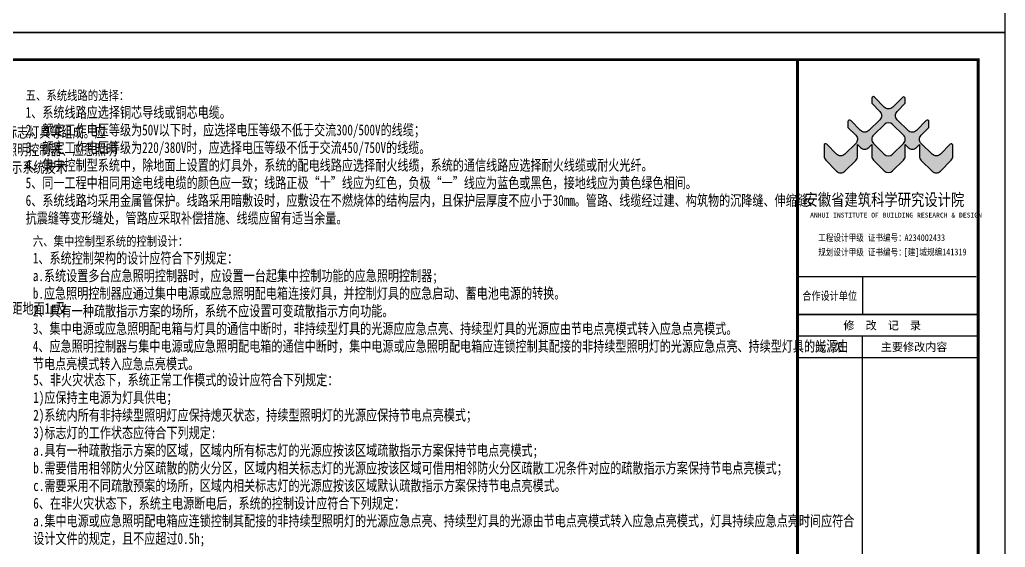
# Model space of a CAD drawing. Header units: millimetres. Extents: x -633009578 to 5705885, y -633235091 to 2571734.
# Drawn here: x 2508009 to 2544355, y 2051684 to 2071146 of the extents above; entities that cross this region are included whole.
import ezdxf
from ezdxf.enums import TextEntityAlignment as Align

# ---------------------------------------------------------------- set-up
doc = ezdxf.new("R2010")
doc.units = ezdxf.units.MM
doc.header["$LTSCALE"] = 1000
doc.header["$MEASUREMENT"] = 0
doc.linetypes.add('CONTINOUS', pattern=[0])
doc.layers.get('0').update_dxf_attribs({"color": 9})
for name, color, linetype in [('PUB_TEXT', 7, 'Continuous'), ('电-标注文字', 6, 'Continuous'), ('设备-箱柜', 3, 'Continuous'), ('院图签、封面151013$0$PUB_TITLE', 153, 'Continuous'), ('院图签、封面151013$0$图签文字', 4, 'Continuous')]:
    doc.layers.add(name, color=color, linetype=linetype)
doc.styles.add('-黑体', font='simhei.ttf', dxfattribs={"width": 0.8})
doc.styles.add('SIM-DX', font='simhei.ttf', dxfattribs={"width": 0.707, "bigfont": 'HZTXT'})
doc.styles.add('院图签、封面151013$0$-宋体', font='simhei.ttf', dxfattribs={"width": 0.8})

# ---------------------------------------------------------------- blocks, each defined once
blk = doc.blocks.new('建筑图框_A0')
at = {"layer": '院图签、封面151013$0$PUB_TITLE', "ltscale": 100}
h = blk.add_hatch(color=256, dxfattribs=at)
h.paths.add_polyline_path([(113562, 80488), (113198, 80857, 0.670794), (113099, 80817), (113099, 80604), (113385, 80314, -0.414214), (113383, 80006), (112984, 79613, -0.414214), (112676, 79615), (112315, 79981, 0.670794), (112216, 79940), (112216, 79546, 0.197036), (112278, 79394), (112676, 78990, 0.414214), (112983, 78988), (113388, 79387, 0.20079), (113453, 79542), (113453, 79968), (113559, 79861, 0.414214), (113866, 79859), (113978, 79968), (113978, 79550, 0.200112), (114042, 79396), (114439, 79003, 0.411512), (114746, 79003), (115143, 79396, 0.200112), (115207, 79550), (115207, 79968), (115319, 79859, 0.414214), (115626, 79861), (115733, 79968), (115733, 79542, 0.20079), (115797, 79387), (116202, 78988, 0.414214), (116509, 78990), (116907, 79394, 0.197036), (116969, 79546), (116969, 79940, 0.670794), (116870, 79981), (116509, 79615, -0.414214), (116201, 79613), (115802, 80006, -0.414214), (115800, 80314), (116086, 80604), (116086, 80817, 0.670794), (115987, 80857), (115623, 80488, -0.414214), (115315, 80486), (114913, 80882, -0.414214), (114911, 81190), (115209, 81493), (115209, 81667, 0.66557), (115110, 81708), (114747, 81350, -0.414214), (114439, 81352), (114075, 81721, 0.670794), (113976, 81681), (113976, 81493), (114275, 81190, -0.414214), (114272, 80882), (113870, 80486, -0.414214)])
h.paths.add_polyline_path([(114043, 80321), (114440, 80712, -0.409989), (114745, 80712), (115142, 80321, -0.417685), (115142, 80012), (114746, 79619, -0.411512), (114439, 79619), (114043, 80012, -0.417685)], flags=16)
for p, q in [((118900, 0), (118900, 84100)), ((117900, 1000), (117900, 83100))]:
    blk.add_line(p, q)
at = {"layer": '院图签、封面151013$0$PUB_TITLE'}
for p, q in [((111238, 73700), (117838, 73700)), ((117838, 73700), (111238, 73700)), ((111238, 73700), (117838, 73700)), ((117838, 72900), (111238, 72900)), ((113638, 37001), (113638, 72899)), ((117838, 72100), (111238, 72100))]:
    blk.add_line(p, q, dxfattribs=at)
blk.add_lwpolyline([(0, 0), (118900, 0), (118900, 84100), (0, 84100)], close=True, dxfattribs=at)
at = {"layer": '院图签、封面151013$0$PUB_TITLE', "const_width": 100}
blk.add_lwpolyline([(2500, 1000), (117900, 1000), (117900, 83100), (2500, 83100)], close=True, dxfattribs=at)
at = {"layer": '院图签、封面151013$0$PUB_TITLE'}
for points, const_width in [([(111238, 1000), (111238, 83100)], 100), ([(111238, 75100), (117838, 75100)], 48), ([(113638, 73700), (113638, 75100)], 48), ([(111238, 73700), (117838, 73700)], 48)]:
    blk.add_lwpolyline(points, dxfattribs=dict(at, const_width=const_width))
for points in [[(114911, 81190), (115209, 81493), (115209, 81667, 0.66557), (115110, 81708), (114747, 81350, -0.414214), (114439, 81352), (114075, 81721, 0.670794), (113976, 81681), (113976, 81493), (114275, 81190, -0.414214), (114272, 80882), (113870, 80486, -0.414214), (113562, 80488), (113198, 80857, 0.670794), (113099, 80817), (113099, 80604), (113385, 80314, -0.414214), (113383, 80006), (112984, 79613, -0.414214), (112676, 79615), (112315, 79981, 0.670794), (112216, 79940), (112216, 79546, 0.197036), (112278, 79394), (112676, 78990, 0.414214), (112983, 78988), (113388, 79387, 0.20079), (113453, 79542), (113453, 79968), (113559, 79861, 0.414214), (113866, 79859), (113978, 79968), (113978, 79550, 0.200112), (114042, 79396), (114439, 79003, 0.411512), (114746, 79003), (115143, 79396, 0.200112), (115207, 79550), (115207, 79968), (115319, 79859, 0.414214), (115626, 79861), (115733, 79968), (115733, 79542, 0.20079), (115797, 79387), (116202, 78988, 0.414214), (116509, 78990), (116907, 79394, 0.197036), (116969, 79546), (116969, 79940, 0.670794), (116870, 79981), (116509, 79615, -0.414214), (116201, 79613), (115802, 80006, -0.414214), (115800, 80314), (116086, 80604), (116086, 80817, 0.670794), (115987, 80857), (115623, 80488, -0.414214), (115315, 80486), (114913, 80882, -0.414214)], [(115142, 80321), (114745, 80712, 0.409989), (114440, 80712), (114043, 80321, 0.417685), (114043, 80012), (114439, 79619, 0.411512), (114746, 79619), (115142, 80012, 0.417685)]]:
    blk.add_lwpolyline(points, format="xyb", close=True, dxfattribs=at)
at = {"layer": '院图签、封面151013$0$PUB_TITLE', "style": '院图签、封面151013$0$-宋体', "width": 0.8}
for s, height, p in [('安徽省建筑科学研究设计院', 450, (111496, 77710)), ('工程设计甲级 证书编号：', 250, (112002, 76409)), ('A234002433', 250, (115183, 76409)), ('规划设计甲级 证书编号：', 250, (112002, 75874)), ('[建]城规编141319', 250, (115154, 75882)), ('合作设计单位', 300, (111416, 74236))]:
    blk.add_text(s, height=height, dxfattribs=at).set_placement(p)
at = {"layer": '院图签、封面151013$0$PUB_TITLE', "ltscale": 100, "style": '院图签、封面151013$0$-宋体'}
blk.add_text('ANHUI INSTITUTE OF BUILDING RESEARCH & DESIGN', height=180, dxfattribs=at).set_placement((111702, 77276))
at = {"layer": '院图签、封面151013$0$PUB_TITLE', "style": '院图签、封面151013$0$-宋体'}
for s, p in [('修  改  记  录', (112931, 73146)), ('版 次', (111890, 72353)), ('主要修改内容', (114310, 72353))]:
    blk.add_text(s, height=300, dxfattribs=at).set_placement(p)
at = {"layer": '院图签、封面151013$0$图签文字', "color": 6, "style": '院图签、封面151013$0$-宋体'}
for tag, height, width, p in [('工程主持人', 400, 0.8, (114688, 36700)), ('审定', 400, 0.8, (114688, 35900)), ('审核', 400, 0.8, (114688, 35100)), ('专业负责人', 400, 0.8, (114688, 34300)), ('校对', 400, 0.8, (114688, 33500)), ('设计', 400, 0.8, (114688, 32700)), ('方案设计人', 400, 0.8, (114688, 31900)), ('工程编号', 300, 0.7, (115738, 8700)), ('版次', 300, 0.7, (113538, 3006)), ('日期', 300, 0.7, (116838, 3000)), ('比例', 300, 0.7, (113538, 2200)), ('图号_X施', 300, 0.7, (116338, 2200)), ('图号', 200, 0.7, (117338, 2400)), ('图号_总数', 200, 0.7, (117338, 2000))]:
    blk.add_attdef(tag, text='', height=height, dxfattribs=dict(at, width=width)).set_placement(p, align=Align.MIDDLE_CENTER)
at = {"layer": '院图签、封面151013$0$图签文字', "color": 6, "style": '院图签、封面151013$0$-宋体', "width": 0.7}
for tag, p in [('建设单位_001', (115736, 7446)), ('工程名称_001', (115734, 6045)), ('图名_001', (114543, 4060))]:
    blk.add_attdef(tag, p, '', height=300, dxfattribs=at)

msp = doc.modelspace()

# ---------------------------------------------------------------- block references
at = {"layer": '设备-箱柜'}
for p in [(2425455.3, 2070671.4), (2425455.3, 1986571.4)]:
    msp.add_blockref('建筑图框_A0', p, dxfattribs=at)

# ---------------------------------------------------------------- texts
at = {"layer": 'PUB_TEXT', "linetype": 'CONTINOUS', "style": '-黑体', "width": 0.8}
for s, p in [('五、系统线路的选择：', (2508228.9, 2068180.2)), ('六、集中控制型系统的控制设计：', (2508494, 2062803.5))]:
    msp.add_text(s, height=350, dxfattribs=at).set_placement(p)
at = {"layer": '电-标注文字', "style": 'SIM-DX', "width": 0.75}
for s, p in [('1、系统线路应选择铜芯导线或铜芯电缆。', (2508228.9, 2067530.2)), ('本工程消防应急照明和疏散指示系统选用集中电源集中控制型，系统由应急照明控制器、A型应急照明集中电源、A型消防应急照明灯具、消防应急标志灯具等组成。应', (2481315.7, 2066799.1)), ('2、额定工作电压等级为50V以下时，应选择电压等级不低于交流300/500V的线缆；', (2508228.9, 2066880.2)), ('3、额定工作电压等级为220/380V时，应选择电压等级不低于交流450/750V的线缆。', (2508228.9, 2066230.2)), ('急照明控制器设置在消防控制室内，由应急照明控制器至集中电源的联网线与本工程火灾自动报警及消防联动控制系统同线槽敷设。系统中的应急照明控制器、应急照明', (2481315.7, 2066149.1)), ('集中电源、应急照明配电箱和灯具应符合《消防安全标志》GB13495.1、《消防应急照明和疏散指示系统》GB17945-2010、《消防应急照明和疏散指示系统技术', (2481315.7, 2065499.1)), ('4、集中控制型系统中，除地面上设置的灯具外，系统的配电线路应选择耐火线缆，系统的通信线路应选择耐火线缆或耐火光纤。', (2508228.9, 2065580.2)), ('5、同一工程中相同用途电线电缆的颜色应一致；线路正极“十”线应为红色，负极“一”线应为蓝色或黑色，接地线应为黄色绿色相间。', (2508228.9, 2064930.2)), ('6、系统线路均采用金属管保护。线路采用暗敷设时，应敷设在不燃烧体的结构层内，且保护层厚度不应小于30mm。管路、线缆经过建、构筑物的沉降缝、伸缩缝、', (2508228.9, 2064280.2)), ('抗震缝等变形缝处，管路应采取补偿措施、线缆应留有适当余量。', (2508228.9, 2063630.2)), ('1、系统控制架构的设计应符合下列规定：', (2508494, 2062153.5)), ('a.系统设置多台应急照明控制器时，应设置一台起集中控制功能的应急照明控制器;', (2508494, 2061503.5)), ('b.应急照明控制器应通过集中电源或应急照明配电箱连接灯具，并控制灯具的应急启动、蓄电池电源的转换。', (2508494, 2060853.5)), ('1、采用节能光源的灯具，消防应急照明灯具的光源色温不应低于2700K。除地面上设置的标志灯的面板可采用厚度4mm及以上的钢化玻璃外，设置在距地面1m及', (2481315.7, 2060299.1)), ('2、具有一种疏散指示方案的场所，系统不应设置可变疏散指示方向功能。', (2508494, 2060203.5)), ('3、集中电源或应急照明配电箱与灯具的通信中断时，非持续型灯具的光源应应急点亮、持续型灯具的光源应由节电点亮模式转入应急点亮模式。', (2508494, 2059553.5)), ('4、应急照明控制器与集中电源或应急照明配电箱的通信中断时，集中电源或应急照明配电箱应连锁控制其配接的非持续型照明灯的光源应急点亮、持续型灯具的光源由', (2508494, 2058903.5)), ('节电点亮模式转入应急点亮模式。', (2508494, 2058253.5)), ('5、非火灾状态下，系统正常工作模式的设计应符合下列规定：', (2508509.5, 2057660.5)), ('1)应保持主电源为灯具供电；', (2508509.5, 2057010.5)), ('2)系统内所有非持续型照明灯应保持熄灭状态，持续型照明灯的光源应保持节电点亮模式；', (2508509.5, 2056360.5)), ('3)标志灯的工作状态应待合下列规定:', (2508509.5, 2055710.5)), ('a.具有一种疏散指示方案的区域，区域内所有标志灯的光源应按该区域疏散指示方案保持节电点亮模式;', (2508509.5, 2055060.5)), ('b.需要借用相邻防火分区疏散的防火分区，区域内相关标志灯的光源应按该区域可借用相邻防火分区疏散工况条件对应的疏散指示方案保持节电点亮模式；', (2508509.5, 2054410.5)), ('c.需要采用不同疏散预案的场所，区域内相关标志灯的光源应按该区域默认疏散指示方案保持节电点亮模式。', (2508509.5, 2053760.5)), ('6、在非火灾状态下，系统主电源断电后，系统的控制设计应符合下列规定：', (2508509.5, 2053110.5)), ('a.集中电源或应急照明配电箱应连锁控制其配接的非持续型照明灯的光源应急点亮、持续型灯具的光源由节电点亮模式转入应急点亮模式，灯具持续应急点亮时间应符合', (2508509.5, 2052460.5)), ('设计文件的规定，且不应超过0.5h;', (2508509.5, 2051810.5))]:
    msp.add_text(s, height=400, dxfattribs=at).set_placement(p)

doc.saveas('drawing.dxf')
